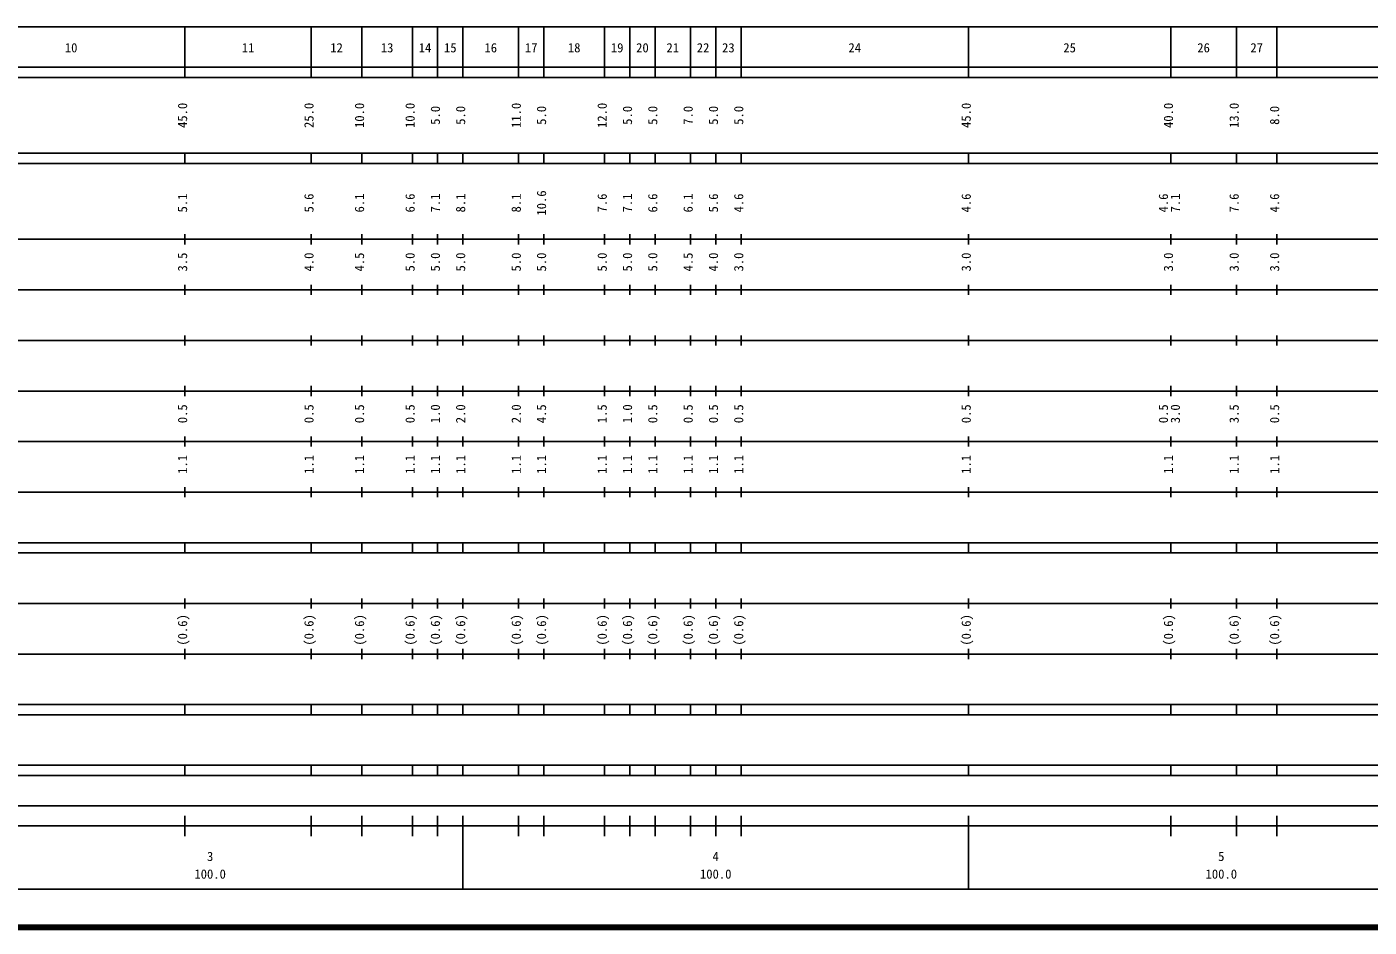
# Model space of a CAD drawing. Units: millimetres, scale not verified. Extents: x 40000 to 680000, y 20000 to 380000.
# Drawn here: x 281741 to 547247, y 20000 to 198000 of the extents above; entities that cross this region are included whole.
import ezdxf
from ezdxf.enums import TextEntityAlignment as Align

# ---------------------------------------------------------------- set-up
doc = ezdxf.new("R2010")
doc.units = ezdxf.units.MM
doc.header["$LTSCALE"] = 1000
doc.layers.add('M-TTL', color=2, linetype='Continuous', lineweight=140)
doc.layers.add('M-TTL-BAND', color=7, linetype='Continuous', lineweight=25)
doc.styles.add('ＭＳ ゴシック', font='')
doc.styles.get('ＭＳ ゴシック').set_extended_font_data('MS Gothic')

msp = doc.modelspace()

# ---------------------------------------------------------------- linework, layer by layer
at = {"layer": 'M-TTL'}
msp.add_line((40000, 20000), (680000, 20000), dxfattribs=at)
at = {"layer": 'M-TTL-BAND'}
for p, q in [((68000, 198000), (579000, 198000)), ((313000, 188000), (313000, 198000)), ((338000, 188000), (338000, 198000)), ((348000, 188000), (348000, 198000)), ((358000, 188000), (358000, 198000)), ((363000, 188000), (363000, 198000)), ((368000, 188000), (368000, 198000)), ((379000, 188000), (379000, 198000)), ((384000, 188000), (384000, 198000)), ((396000, 188000), (396000, 198000)), ((401000, 188000), (401000, 198000)), ((406000, 188000), (406000, 198000)), ((413000, 188000), (413000, 198000)), ((418000, 188000), (418000, 198000)), ((423000, 188000), (423000, 198000)), ((468000, 188000), (468000, 198000)), ((508000, 188000), (508000, 198000)), ((521000, 188000), (521000, 198000)), ((529000, 188000), (529000, 198000)), ((40000, 190000), (579000, 190000)), ((40000, 188000), (579000, 188000)), ((40000, 173000), (579000, 173000)), ((313000, 171000), (313000, 173000)), ((338000, 171000), (338000, 173000)), ((348000, 171000), (348000, 173000)), ((358000, 171000), (358000, 173000)), ((363000, 171000), (363000, 173000)), ((368000, 171000), (368000, 173000)), ((379000, 171000), (379000, 173000)), ((384000, 171000), (384000, 173000)), ((396000, 171000), (396000, 173000)), ((401000, 171000), (401000, 173000)), ((406000, 171000), (406000, 173000)), ((413000, 171000), (413000, 173000)), ((418000, 171000), (418000, 173000)), ((423000, 171000), (423000, 173000)), ((468000, 171000), (468000, 173000)), ((508000, 171000), (508000, 173000)), ((521000, 171000), (521000, 173000)), ((529000, 171000), (529000, 173000)), ((40000, 171000), (579000, 171000)), ((313000, 155000), (313000, 157000)), ((338000, 155000), (338000, 157000)), ((348000, 155000), (348000, 157000)), ((358000, 155000), (358000, 157000)), ((363000, 155000), (363000, 157000)), ((368000, 155000), (368000, 157000)), ((379000, 155000), (379000, 157000)), ((384000, 155000), (384000, 157000)), ((396000, 155000), (396000, 157000)), ((401000, 155000), (401000, 157000)), ((406000, 155000), (406000, 157000)), ((413000, 155000), (413000, 157000)), ((418000, 155000), (418000, 157000)), ((423000, 155000), (423000, 157000)), ((468000, 155000), (468000, 157000)), ((508000, 155000), (508000, 157000)), ((521000, 155000), (521000, 157000)), ((529000, 155000), (529000, 157000)), ((40000, 156000), (579000, 156000)), ((313000, 145000), (313000, 147000)), ((338000, 145000), (338000, 147000)), ((348000, 145000), (348000, 147000)), ((358000, 145000), (358000, 147000)), ((363000, 145000), (363000, 147000)), ((368000, 145000), (368000, 147000)), ((379000, 145000), (379000, 147000)), ((384000, 145000), (384000, 147000)), ((396000, 145000), (396000, 147000)), ((401000, 145000), (401000, 147000)), ((406000, 145000), (406000, 147000)), ((413000, 145000), (413000, 147000)), ((418000, 145000), (418000, 147000)), ((423000, 145000), (423000, 147000)), ((468000, 145000), (468000, 147000)), ((508000, 145000), (508000, 147000)), ((521000, 145000), (521000, 147000)), ((529000, 145000), (529000, 147000)), ((46000, 146000), (579000, 146000)), ((52000, 136000), (579000, 136000)), ((313000, 135000), (313000, 137000)), ((338000, 135000), (338000, 137000)), ((348000, 135000), (348000, 137000)), ((358000, 135000), (358000, 137000)), ((363000, 135000), (363000, 137000)), ((368000, 135000), (368000, 137000)), ((379000, 135000), (379000, 137000)), ((384000, 135000), (384000, 137000)), ((396000, 135000), (396000, 137000)), ((401000, 135000), (401000, 137000)), ((406000, 135000), (406000, 137000)), ((413000, 135000), (413000, 137000)), ((418000, 135000), (418000, 137000)), ((423000, 135000), (423000, 137000)), ((468000, 135000), (468000, 137000)), ((508000, 135000), (508000, 137000)), ((521000, 135000), (521000, 137000)), ((529000, 135000), (529000, 137000)), ((46000, 126000), (579000, 126000)), ((313000, 125000), (313000, 127000)), ((338000, 125000), (338000, 127000)), ((348000, 125000), (348000, 127000)), ((358000, 125000), (358000, 127000)), ((363000, 125000), (363000, 127000)), ((368000, 125000), (368000, 127000)), ((379000, 125000), (379000, 127000)), ((384000, 125000), (384000, 127000)), ((396000, 125000), (396000, 127000)), ((401000, 125000), (401000, 127000)), ((406000, 125000), (406000, 127000)), ((413000, 125000), (413000, 127000)), ((418000, 125000), (418000, 127000)), ((423000, 125000), (423000, 127000)), ((468000, 125000), (468000, 127000)), ((508000, 125000), (508000, 127000)), ((521000, 125000), (521000, 127000)), ((529000, 125000), (529000, 127000)), ((313000, 115000), (313000, 117000)), ((338000, 115000), (338000, 117000)), ((348000, 115000), (348000, 117000)), ((358000, 115000), (358000, 117000)), ((363000, 115000), (363000, 117000)), ((368000, 115000), (368000, 117000)), ((379000, 115000), (379000, 117000)), ((384000, 115000), (384000, 117000)), ((396000, 115000), (396000, 117000)), ((401000, 115000), (401000, 117000)), ((406000, 115000), (406000, 117000)), ((413000, 115000), (413000, 117000)), ((418000, 115000), (418000, 117000)), ((423000, 115000), (423000, 117000)), ((468000, 115000), (468000, 117000)), ((508000, 115000), (508000, 117000)), ((521000, 115000), (521000, 117000)), ((529000, 115000), (529000, 117000)), ((52000, 116000), (579000, 116000)), ((313000, 105000), (313000, 107000)), ((338000, 105000), (338000, 107000)), ((348000, 105000), (348000, 107000)), ((358000, 105000), (358000, 107000)), ((363000, 105000), (363000, 107000)), ((368000, 105000), (368000, 107000)), ((379000, 105000), (379000, 107000)), ((384000, 105000), (384000, 107000)), ((396000, 105000), (396000, 107000)), ((401000, 105000), (401000, 107000)), ((406000, 105000), (406000, 107000)), ((413000, 105000), (413000, 107000)), ((418000, 105000), (418000, 107000)), ((423000, 105000), (423000, 107000)), ((468000, 105000), (468000, 107000)), ((508000, 105000), (508000, 107000)), ((521000, 105000), (521000, 107000)), ((529000, 105000), (529000, 107000)), ((46000, 106000), (579000, 106000)), ((40000, 96000), (579000, 96000)), ((313000, 94000), (313000, 96000)), ((338000, 94000), (338000, 96000)), ((348000, 94000), (348000, 96000)), ((358000, 94000), (358000, 96000)), ((363000, 94000), (363000, 96000)), ((368000, 94000), (368000, 96000)), ((379000, 94000), (379000, 96000)), ((384000, 94000), (384000, 96000)), ((396000, 94000), (396000, 96000)), ((401000, 94000), (401000, 96000)), ((406000, 94000), (406000, 96000)), ((413000, 94000), (413000, 96000)), ((418000, 94000), (418000, 96000)), ((423000, 94000), (423000, 96000)), ((468000, 94000), (468000, 96000)), ((508000, 94000), (508000, 96000)), ((521000, 94000), (521000, 96000)), ((529000, 94000), (529000, 96000)), ((40000, 94000), (579000, 94000)), ((313000, 83000), (313000, 85000)), ((338000, 83000), (338000, 85000)), ((348000, 83000), (348000, 85000)), ((358000, 83000), (358000, 85000)), ((363000, 83000), (363000, 85000)), ((368000, 83000), (368000, 85000)), ((379000, 83000), (379000, 85000)), ((384000, 83000), (384000, 85000)), ((396000, 83000), (396000, 85000)), ((401000, 83000), (401000, 85000)), ((406000, 83000), (406000, 85000)), ((413000, 83000), (413000, 85000)), ((418000, 83000), (418000, 85000)), ((423000, 83000), (423000, 85000)), ((468000, 83000), (468000, 85000)), ((508000, 83000), (508000, 85000)), ((521000, 83000), (521000, 85000)), ((529000, 83000), (529000, 85000)), ((49000, 84000), (579000, 84000)), ((313000, 73000), (313000, 75000)), ((338000, 73000), (338000, 75000)), ((348000, 73000), (348000, 75000)), ((358000, 73000), (358000, 75000)), ((363000, 73000), (363000, 75000)), ((368000, 73000), (368000, 75000)), ((379000, 73000), (379000, 75000)), ((384000, 73000), (384000, 75000)), ((396000, 73000), (396000, 75000)), ((401000, 73000), (401000, 75000)), ((406000, 73000), (406000, 75000)), ((413000, 73000), (413000, 75000)), ((418000, 73000), (418000, 75000)), ((423000, 73000), (423000, 75000)), ((468000, 73000), (468000, 75000)), ((508000, 73000), (508000, 75000)), ((521000, 73000), (521000, 75000)), ((529000, 73000), (529000, 75000)), ((40000, 74000), (579000, 74000)), ((40000, 64000), (579000, 64000)), ((313000, 62000), (313000, 64000)), ((338000, 62000), (338000, 64000)), ((348000, 62000), (348000, 64000)), ((358000, 62000), (358000, 64000)), ((363000, 62000), (363000, 64000)), ((368000, 62000), (368000, 64000)), ((379000, 62000), (379000, 64000)), ((384000, 62000), (384000, 64000)), ((396000, 62000), (396000, 64000)), ((401000, 62000), (401000, 64000)), ((406000, 62000), (406000, 64000)), ((413000, 62000), (413000, 64000)), ((418000, 62000), (418000, 64000)), ((423000, 62000), (423000, 64000)), ((468000, 62000), (468000, 64000)), ((508000, 62000), (508000, 64000)), ((521000, 62000), (521000, 64000)), ((529000, 62000), (529000, 64000)), ((40000, 62000), (579000, 62000)), ((40000, 52000), (579000, 52000)), ((313000, 50000), (313000, 52000)), ((338000, 50000), (338000, 52000)), ((348000, 50000), (348000, 52000)), ((358000, 50000), (358000, 52000)), ((363000, 50000), (363000, 52000)), ((368000, 50000), (368000, 52000)), ((379000, 50000), (379000, 52000)), ((384000, 50000), (384000, 52000)), ((396000, 50000), (396000, 52000)), ((401000, 50000), (401000, 52000)), ((406000, 50000), (406000, 52000)), ((413000, 50000), (413000, 52000)), ((418000, 50000), (418000, 52000)), ((423000, 50000), (423000, 52000)), ((468000, 50000), (468000, 52000)), ((508000, 50000), (508000, 52000)), ((521000, 50000), (521000, 52000)), ((529000, 50000), (529000, 52000)), ((40000, 50000), (579000, 50000)), ((71000, 44000), (565000, 44000)), ((40000, 40000), (579000, 40000)), ((313000, 38000), (313000, 42000)), ((338000, 38000), (338000, 42000)), ((348000, 38000), (348000, 42000)), ((358000, 38000), (358000, 42000)), ((363000, 38000), (363000, 42000)), ((368000, 27500), (368000, 42000)), ((379000, 38000), (379000, 42000)), ((384000, 38000), (384000, 42000)), ((396000, 38000), (396000, 42000)), ((401000, 38000), (401000, 42000)), ((406000, 38000), (406000, 42000)), ((413000, 38000), (413000, 42000)), ((418000, 38000), (418000, 42000)), ((423000, 38000), (423000, 42000)), ((468000, 27500), (468000, 42000)), ((508000, 38000), (508000, 42000)), ((521000, 38000), (521000, 42000)), ((529000, 38000), (529000, 42000)), ((68000, 27500), (579000, 27500))]:
    msp.add_line(p, q, dxfattribs=at)

# ---------------------------------------------------------------- texts
at = {"layer": 'M-TTL-BAND', "style": 'ＭＳ ゴシック'}
for s, p in [('10', (290500, 192405)), ('11', (325500, 192405)), ('12', (343000, 192405)), ('13', (353000, 192405)), ('14', (360500, 192405)), ('15', (365500, 192405)), ('16', (373500, 192405)), ('17', (381500, 192405)), ('18', (390000, 192405)), ('19', (398500, 192405)), ('20', (403500, 192405)), ('21', (409500, 192405)), ('22', (415500, 192405)), ('23', (420500, 192405)), ('24', (445500, 192405)), ('25', (488000, 192405)), ('26', (514500, 192405)), ('27', (525000, 192405)), ('3', (318000, 32523)), ('4', (418000, 32523)), ('5', (518000, 32523)), ('100.0', (318000, 29033)), ('100.0', (418000, 29033)), ('100.0', (518000, 29033))]:
    msp.add_text(s, height=1833, dxfattribs=at).set_placement(p, align=Align.BOTTOM_CENTER)
for s, p in [('45.0', (314000, 180500)), ('25.0', (339000, 180500)), ('10.0', (349000, 180500)), ('10.0', (359000, 180500)), ('5.0', (364000, 180500)), ('5.0', (369000, 180500)), ('11.0', (380000, 180500)), ('5.0', (385000, 180500)), ('12.0', (397000, 180500)), ('5.0', (402000, 180500)), ('5.0', (407000, 180500)), ('7.0', (414000, 180500)), ('5.0', (419000, 180500)), ('5.0', (424000, 180500)), ('45.0', (469000, 180500)), ('40.0', (509000, 180500)), ('13.0', (522000, 180500)), ('8.0', (530000, 180500)), ('5.1', (314000, 163174)), ('5.6', (339000, 163174)), ('6.1', (349000, 163174)), ('6.6', (359000, 163174)), ('7.1', (364000, 163174)), ('8.1', (369000, 163174)), ('8.1', (380000, 163174)), ('10.6', (385000, 163174)), ('7.6', (397000, 163174)), ('7.1', (402000, 163174)), ('6.6', (407000, 163174)), ('6.1', (414000, 163174)), ('5.6', (419000, 163174)), ('4.6', (424000, 163174)), ('4.6', (469000, 163174)), ('4.6', (508000, 163174)), ('7.1', (510370, 163174)), ('7.6', (522000, 163174)), ('4.6', (530000, 163174)), ('3.5', (314000, 151500)), ('4.0', (339000, 151500)), ('4.5', (349000, 151500)), ('5.0', (359000, 151500)), ('5.0', (364000, 151500)), ('5.0', (369000, 151500)), ('5.0', (380000, 151500)), ('5.0', (385000, 151500)), ('5.0', (397000, 151500)), ('5.0', (402000, 151500)), ('5.0', (407000, 151500)), ('4.5', (414000, 151500)), ('4.0', (419000, 151500)), ('3.0', (424000, 151500)), ('3.0', (469000, 151500)), ('3.0', (509000, 151500)), ('3.0', (522000, 151500)), ('3.0', (530000, 151500)), ('0.5', (314000, 121500)), ('0.5', (339000, 121500)), ('0.5', (349000, 121500)), ('0.5', (359000, 121500)), ('1.0', (364000, 121500)), ('2.0', (369000, 121500)), ('2.0', (380000, 121500)), ('4.5', (385000, 121500)), ('1.5', (397000, 121500)), ('1.0', (402000, 121500)), ('0.5', (407000, 121500)), ('0.5', (414000, 121500)), ('0.5', (419000, 121500)), ('0.5', (424000, 121500)), ('0.5', (469000, 121500)), ('0.5', (508000, 121500)), ('3.0', (510370, 121500)), ('3.5', (522000, 121500)), ('0.5', (530000, 121500)), ('1.1', (314000, 111500)), ('1.1', (339000, 111500)), ('1.1', (349000, 111500)), ('1.1', (359000, 111500)), ('1.1', (364000, 111500)), ('1.1', (369000, 111500)), ('1.1', (380000, 111500)), ('1.1', (385000, 111500)), ('1.1', (397000, 111500)), ('1.1', (402000, 111500)), ('1.1', (407000, 111500)), ('1.1', (414000, 111500)), ('1.1', (419000, 111500)), ('1.1', (424000, 111500)), ('1.1', (469000, 111500)), ('1.1', (509000, 111500)), ('1.1', (522000, 111500)), ('1.1', (530000, 111500)), ('(0.6)', (314000, 78764)), ('(0.6)', (339000, 78764)), ('(0.6)', (349000, 78764)), ('(0.6)', (359000, 78764)), ('(0.6)', (364000, 78764)), ('(0.6)', (369000, 78764)), ('(0.6)', (380000, 78764)), ('(0.6)', (385000, 78764)), ('(0.6)', (397000, 78764)), ('(0.6)', (402000, 78764)), ('(0.6)', (407000, 78764)), ('(0.6)', (414000, 78764)), ('(0.6)', (419000, 78764)), ('(0.6)', (424000, 78764)), ('(0.6)', (469000, 78764)), ('(0.6)', (509000, 78764)), ('(0.6)', (522000, 78764)), ('(0.6)', (530000, 78764))]:
    msp.add_text(s, height=1833, rotation=90, dxfattribs=at).set_placement(p, align=Align.BOTTOM_CENTER)

doc.saveas('drawing.dxf')
